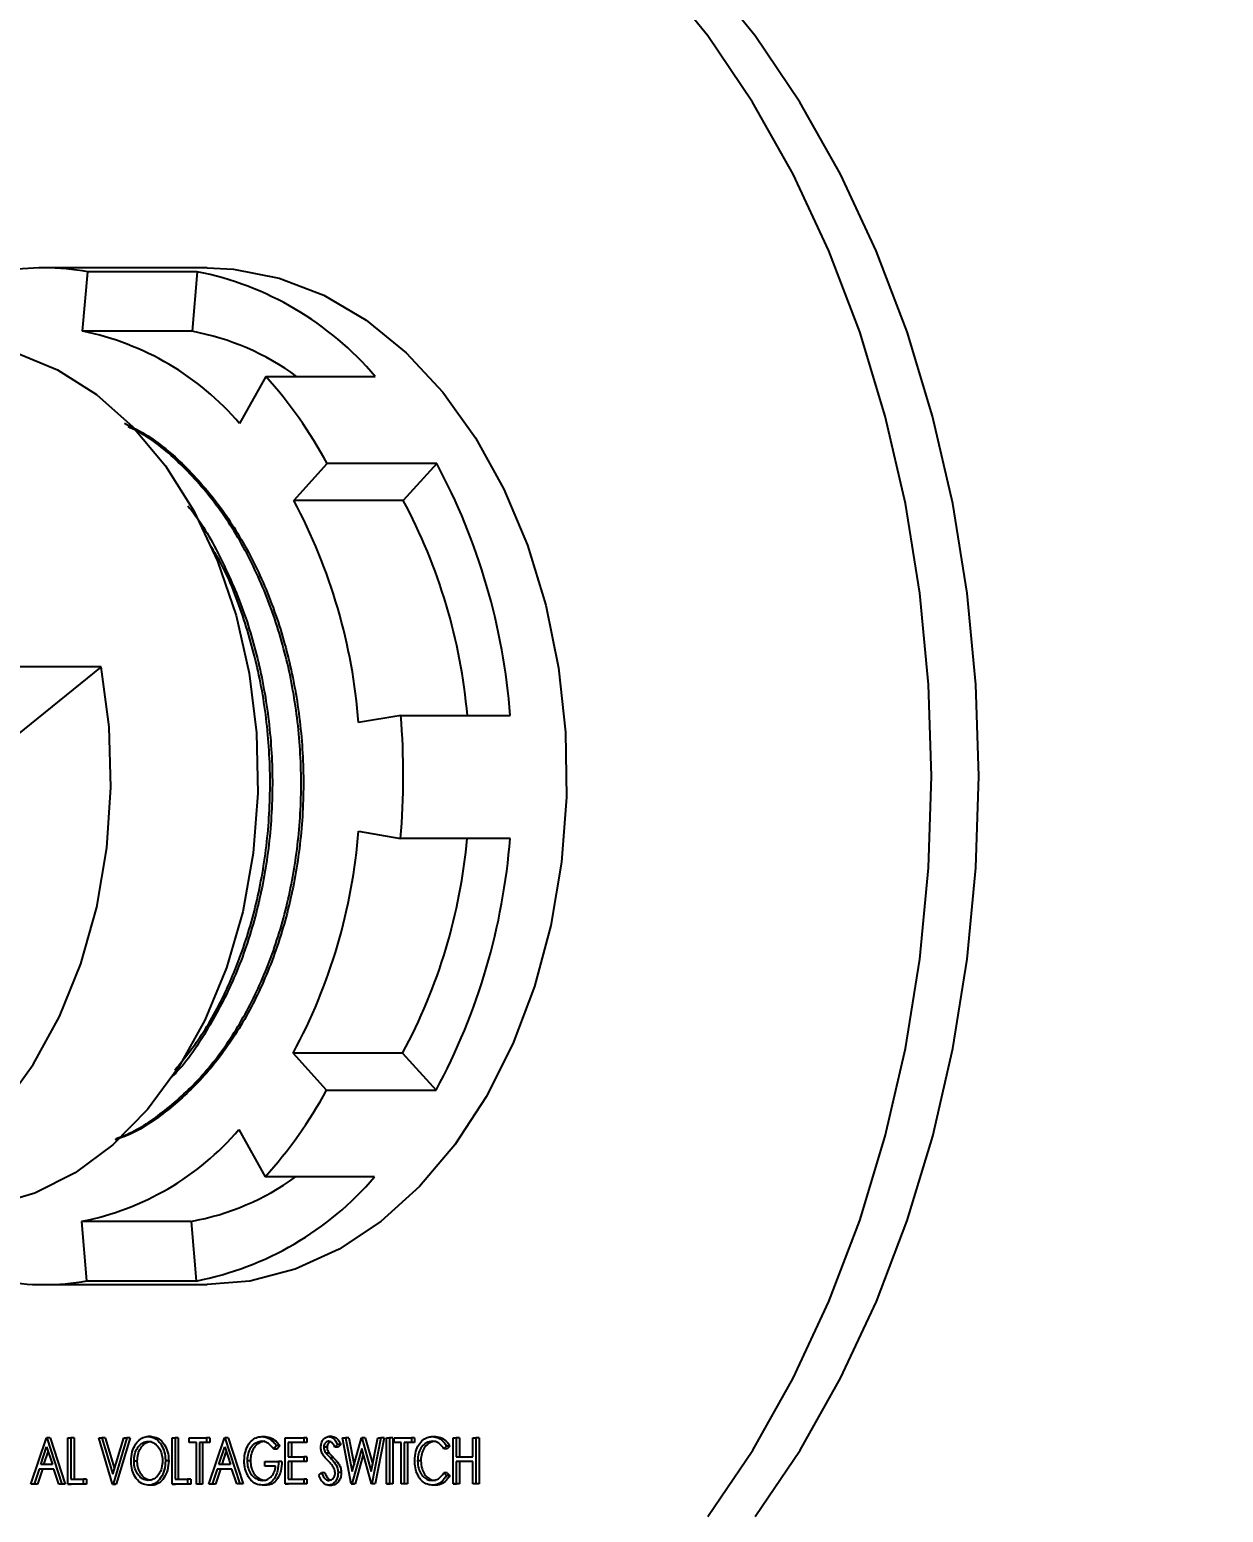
# Model space of a CAD drawing. Header units: millimetres. Extents: x 107291 to 113922, y -130611 to -125922.
# Drawn here: x 110575.2 to 110626.8, y -127298 to -127233.9 of the extents above; entities that cross this region are included whole.
import ezdxf

# ---------------------------------------------------------------- set-up
doc = ezdxf.new("R2010")
doc.units = ezdxf.units.MM
doc.header["$LTSCALE"] = 13
for name, color, linetype in [('几何体', 7, 'Continuous'), ('尺寸', 3, 'Continuous'), ('注释', 2, 'Continuous')]:
    doc.layers.add(name, color=color, linetype=linetype)
doc.styles.add('SLDTEXTSTYLE0', font='')
doc.styles.get("Standard").update_dxf_attribs({"font": 'gbenor.shx', "bigfont": 'gbcbig.shx'})
doc.styles.get('SLDTEXTSTYLE0').set_extended_font_data('汉仪长仿宋体')
doc.dimstyles.new('SLDDIMSTYLE0', dxfattribs={"dimtxt": 50, "dimasz": 40.8, "dimexe": 0, "dimexo": 0.0625, "dimgap": 12.5, "dimtad": 2, "dimdec": 0, "dimrnd": 1e-09, "dimzin": 12, "dimdsep": 46, "dimtxsty": 'SLDTEXTSTYLE0', "dimsah": 1, "dimcen": 0.09, "dimadec": 0, "dimazin": 3, "dimtfac": 1, "dimtdec": 0, "dimtmove": 0, "dimatfit": 0, "dimfxl": 1, "dimfrac": 2, "dimtolj": 1, "dimtzin": 12, "dimarcsym": 0})
doc.dimstyles.new('SLDDIMSTYLE2', dxfattribs={"dimtxt": 0.18, "dimasz": 40.8, "dimexe": 0, "dimexo": 0.0625, "dimgap": 0, "dimtad": 0, "dimtih": 1, "dimtoh": 1, "dimdec": 0, "dimrnd": 1e-09, "dimzin": 0, "dimdsep": 46, "dimtxsty": 'Standard', "dimsah": 1, "dimcen": 0.09, "dimadec": 0, "dimazin": 0, "dimtfac": 40.8, "dimtdec": 0, "dimtofl": 0, "dimtmove": 0, "dimatfit": 3, "dimfxl": 1, "dimfrac": 2, "dimtolj": 1, "dimtzin": 0, "dimarcsym": 0})

# ---------------------------------------------------------------- blocks, each defined once
blk = doc.blocks.new('*D13')
at = {"layer": 'Defpoints', "color": 0, "transparency": 16777216}
for p in [(110402.377, -127104.562), (110714.301, -127104.562), (110787.565, -127792.811)]:
    blk.add_point(p, dxfattribs=at)
at = {"layer": '尺寸', "color": 0, "lineweight": -2, "transparency": 16777216}
for p, q in [((110714.239, -127104.562), (110402.377, -127104.562)), ((110402.377, -127752.011), (110402.377, -127145.362)), ((110787.502, -127792.811), (110402.377, -127792.811))]:
    blk.add_line(p, q, dxfattribs=at)
at = {"layer": '尺寸', "color": 0, "transparency": 16777216}
for points in [[(110395.577, -127145.362), (110409.177, -127145.362), (110402.377, -127104.562)], [(110395.577, -127752.011), (110409.177, -127752.011), (110402.377, -127792.811)]]:
    blk.add_solid(points, dxfattribs=at)
at = {"layer": '尺寸', "color": 0, "transparency": 16777216, "insert": (110339.877, -127398.573), "char_height": 50, "attachment_point": 2, "rotation": 90, "style": 'SLDTEXTSTYLE0'}
blk.add_mtext('\\A1;730', dxfattribs=at)

msp = doc.modelspace()

# ---------------------------------------------------------------- linework, layer by layer
at = {"layer": '几何体'}
for p, q in [((110582.846, -127244.173), (110575.775, -127244.173)), ((110577.452, -127246.919), (110577.677, -127244.338)), ((110582.414, -127244.338), (110577.677, -127244.338)), ((110582.414, -127244.338), (110582.19, -127246.919)), ((110582.19, -127246.919), (110577.452, -127246.919)), ((110585.381, -127248.868), (110584.246, -127250.913)), ((110585.381, -127248.868), (110590.119, -127248.868)), ((110586.588, -127254.235), (110588.037, -127252.635)), ((110592.775, -127252.635), (110588.037, -127252.635)), ((110592.775, -127252.635), (110591.326, -127254.235)), ((110591.326, -127254.235), (110586.588, -127254.235)), ((110578.252, -127261.442), (110571.676, -127261.442)), ((110578.252, -127261.442), (110573.257, -127265.482)), ((110591.22, -127263.543), (110589.395, -127263.853)), ((110591.22, -127263.543), (110595.958, -127263.543)), ((110589.39, -127268.544), (110591.215, -127268.862)), ((110595.953, -127268.862), (110591.215, -127268.862)), ((110588.012, -127279.758), (110586.566, -127278.152)), ((110591.303, -127278.152), (110586.566, -127278.152)), ((110591.303, -127278.152), (110592.749, -127279.758)), ((110588.012, -127279.758), (110592.749, -127279.758)), ((110584.217, -127281.465), (110585.348, -127283.514)), ((110590.086, -127283.514), (110585.348, -127283.514)), ((110577.635, -127288.015), (110577.416, -127285.434)), ((110582.153, -127285.434), (110577.416, -127285.434)), ((110582.153, -127285.434), (110582.373, -127288.015)), ((110575.775, -127288.173), (110582.846, -127288.173)), ((110577.635, -127288.015), (110582.373, -127288.015)), ((110575.216, -127296.802), (110575.887, -127294.801)), ((110575.887, -127294.801), (110575.905, -127294.801)), ((110576.046, -127294.801), (110575.905, -127294.801)), ((110575.905, -127294.801), (110576.558, -127296.801)), ((110576.046, -127294.801), (110576.699, -127296.801)), ((110576.811, -127296.801), (110576.811, -127294.801)), ((110576.811, -127294.801), (110576.938, -127294.801)), ((110576.938, -127294.801), (110576.938, -127296.596)), ((110577.08, -127294.801), (110576.938, -127294.801)), ((110577.08, -127294.801), (110577.08, -127296.596)), ((110578.751, -127296.801), (110578.153, -127294.801)), ((110578.153, -127294.801), (110578.289, -127294.801)), ((110578.289, -127294.801), (110578.76, -127296.377)), ((110578.43, -127294.801), (110578.289, -127294.801)), ((110578.43, -127294.801), (110578.831, -127296.141)), ((110578.76, -127296.377), (110579.232, -127294.801)), ((110579.368, -127294.801), (110578.769, -127296.801)), ((110579.509, -127294.801), (110578.911, -127296.801)), ((110579.232, -127294.801), (110579.368, -127294.801)), ((110579.509, -127294.801), (110579.368, -127294.801)), ((110580.425, -127294.75), (110580.283, -127294.75)), ((110581.326, -127296.801), (110581.326, -127294.801)), ((110581.326, -127294.801), (110581.453, -127294.801)), ((110581.453, -127294.801), (110581.453, -127296.596)), ((110581.594, -127294.801), (110581.453, -127294.801)), ((110581.594, -127294.801), (110581.594, -127296.596)), ((110582.069, -127295.006), (110582.069, -127294.801)), ((110582.069, -127294.801), (110582.813, -127294.801)), ((110582.813, -127294.801), (110582.813, -127295.006)), ((110582.954, -127294.801), (110582.813, -127294.801)), ((110582.921, -127296.801), (110583.592, -127294.8)), ((110582.954, -127294.801), (110582.954, -127295.006)), ((110583.592, -127294.8), (110583.61, -127294.8)), ((110583.61, -127294.8), (110584.263, -127296.8)), ((110583.752, -127294.8), (110583.61, -127294.8)), ((110583.752, -127294.8), (110584.405, -127296.8)), ((110585.205, -127294.749), (110585.346, -127294.749)), ((110586.221, -127296.8), (110586.221, -127294.8)), ((110586.221, -127294.8), (110587.019, -127294.8)), ((110587.019, -127294.8), (110587.019, -127295.005)), ((110587.16, -127294.8), (110587.019, -127294.8)), ((110587.16, -127294.8), (110587.16, -127295.005)), ((110588.252, -127294.749), (110588.111, -127294.749)), ((110589.081, -127296.8), (110588.705, -127294.8)), ((110588.705, -127294.8), (110588.836, -127294.8)), ((110588.836, -127294.8), (110589.113, -127296.266)), ((110588.978, -127294.8), (110588.836, -127294.8)), ((110588.978, -127294.8), (110589.198, -127295.965)), ((110589.113, -127296.266), (110589.525, -127294.8)), ((110589.525, -127294.8), (110589.543, -127294.8)), ((110589.543, -127294.8), (110589.947, -127296.256)), ((110589.685, -127294.8), (110589.543, -127294.8)), ((110589.685, -127294.8), (110590.005, -127295.954)), ((110589.947, -127296.256), (110590.225, -127294.8)), ((110590.355, -127294.8), (110589.974, -127296.8)), ((110590.496, -127294.8), (110590.115, -127296.8)), ((110590.225, -127294.8), (110590.355, -127294.8)), ((110590.496, -127294.8), (110590.355, -127294.8)), ((110590.609, -127296.8), (110590.609, -127294.8)), ((110590.609, -127294.8), (110590.736, -127294.8)), ((110590.736, -127294.8), (110590.736, -127296.8)), ((110590.877, -127294.8), (110590.736, -127294.8)), ((110590.877, -127294.8), (110590.877, -127296.8)), ((110590.935, -127295.005), (110590.935, -127294.799)), ((110590.935, -127294.799), (110591.679, -127294.799)), ((110591.679, -127294.799), (110591.679, -127295.005)), ((110591.82, -127294.799), (110591.679, -127294.799)), ((110591.82, -127294.799), (110591.82, -127295.005)), ((110592.585, -127294.748), (110592.726, -127294.748)), ((110593.492, -127296.799), (110593.492, -127294.799)), ((110593.492, -127294.799), (110593.619, -127294.799)), ((110593.619, -127294.799), (110593.619, -127295.62)), ((110593.76, -127294.799), (110593.619, -127294.799)), ((110593.76, -127294.799), (110593.76, -127295.62)), ((110594.344, -127295.62), (110594.344, -127294.799)), ((110594.344, -127294.799), (110594.471, -127294.799)), ((110594.471, -127294.799), (110594.471, -127296.799)), ((110594.612, -127294.799), (110594.471, -127294.799)), ((110594.612, -127294.799), (110594.612, -127296.799)), ((110575.638, -127295.955), (110575.894, -127295.191)), ((110575.78, -127295.955), (110575.964, -127295.405)), ((110575.894, -127295.191), (110576.144, -127295.955)), ((110582.377, -127295.006), (110582.069, -127295.006)), ((110582.211, -127295.006), (110582.069, -127295.006)), ((110582.377, -127295.006), (110582.211, -127295.006)), ((110582.378, -127296.801), (110582.377, -127295.006)), ((110582.813, -127295.006), (110582.504, -127295.006)), ((110582.504, -127295.006), (110582.504, -127296.801)), ((110582.646, -127295.006), (110582.504, -127295.006)), ((110582.646, -127295.006), (110582.646, -127296.801)), ((110582.954, -127295.006), (110582.646, -127295.006)), ((110582.954, -127295.006), (110582.813, -127295.006)), ((110583.344, -127295.954), (110583.6, -127295.19)), ((110583.485, -127295.954), (110583.67, -127295.404)), ((110583.6, -127295.19), (110583.849, -127295.954)), ((110585.84, -127295.141), (110585.732, -127295.287)), ((110585.873, -127295.287), (110585.732, -127295.287)), ((110585.982, -127295.141), (110585.84, -127295.141)), ((110585.982, -127295.141), (110585.873, -127295.287)), ((110587.019, -127295.005), (110586.348, -127295.005)), ((110586.348, -127295.005), (110586.348, -127295.621)), ((110586.49, -127295.005), (110586.348, -127295.005)), ((110586.49, -127295.005), (110586.49, -127295.621)), ((110587.16, -127295.005), (110586.49, -127295.005)), ((110587.16, -127295.005), (110587.019, -127295.005)), ((110588.031, -127295.207), (110587.889, -127295.207)), ((110588.124, -127295.465), (110587.982, -127295.465)), ((110588.488, -127295.087), (110588.373, -127295.21)), ((110588.514, -127295.21), (110588.373, -127295.21)), ((110588.629, -127295.087), (110588.488, -127295.087)), ((110588.629, -127295.087), (110588.514, -127295.21)), ((110589.53, -127295.27), (110589.1, -127296.8)), ((110589.956, -127296.8), (110589.53, -127295.27)), ((110591.243, -127295.005), (110590.935, -127295.005)), ((110591.077, -127295.005), (110590.935, -127295.005)), ((110591.243, -127295.005), (110591.077, -127295.005)), ((110591.244, -127296.799), (110591.243, -127295.005)), ((110591.679, -127295.005), (110591.37, -127295.005)), ((110591.37, -127295.005), (110591.371, -127296.799)), ((110591.512, -127295.005), (110591.37, -127295.005)), ((110591.512, -127295.005), (110591.512, -127296.799)), ((110591.82, -127295.005), (110591.512, -127295.005)), ((110591.82, -127295.005), (110591.679, -127295.005)), ((110593.202, -127295.166), (110593.091, -127295.286)), ((110593.232, -127295.286), (110593.091, -127295.286)), ((110593.343, -127295.166), (110593.202, -127295.166)), ((110593.343, -127295.166), (110593.232, -127295.286)), ((110576.144, -127295.955), (110575.638, -127295.955)), ((110579.817, -127295.809), (110579.676, -127295.809)), ((110581.177, -127295.8), (110581.036, -127295.8)), ((110583.849, -127295.954), (110583.344, -127295.954)), ((110584.713, -127295.792), (110584.571, -127295.792)), ((110585.333, -127296.031), (110585.333, -127295.826)), ((110585.333, -127295.826), (110585.931, -127295.826)), ((110585.804, -127296.031), (110585.333, -127296.031)), ((110585.474, -127296.031), (110585.333, -127296.031)), ((110585.804, -127296.031), (110585.474, -127296.031)), ((110586.073, -127295.826), (110585.931, -127295.826)), ((110586.348, -127295.621), (110587.019, -127295.621)), ((110587.019, -127295.826), (110586.348, -127295.826)), ((110586.348, -127295.826), (110586.348, -127296.595)), ((110586.49, -127295.826), (110586.348, -127295.826)), ((110586.49, -127295.826), (110586.49, -127296.595)), ((110587.16, -127295.826), (110586.49, -127295.826)), ((110587.019, -127295.621), (110587.019, -127295.826)), ((110587.16, -127295.621), (110587.019, -127295.621)), ((110587.16, -127295.826), (110587.019, -127295.826)), ((110587.16, -127295.621), (110587.16, -127295.826)), ((110588.314, -127295.664), (110588.173, -127295.664)), ((110589.6, -127295.523), (110589.241, -127296.8)), ((110592.092, -127295.801), (110591.951, -127295.801)), ((110593.619, -127295.62), (110594.344, -127295.62)), ((110594.344, -127295.825), (110593.619, -127295.825)), ((110593.619, -127295.825), (110593.619, -127296.799)), ((110593.76, -127295.825), (110593.619, -127295.825)), ((110594.344, -127295.825), (110593.76, -127295.825)), ((110593.76, -127295.825), (110593.76, -127296.799)), ((110594.344, -127296.799), (110594.344, -127295.825)), ((110575.569, -127296.16), (110575.354, -127296.802)), ((110575.711, -127296.16), (110575.496, -127296.802)), ((110576.21, -127296.16), (110575.569, -127296.16)), ((110575.711, -127296.16), (110575.569, -127296.16)), ((110576.21, -127296.16), (110575.711, -127296.16)), ((110576.42, -127296.801), (110576.21, -127296.16)), ((110576.938, -127296.596), (110577.482, -127296.596)), ((110577.482, -127296.596), (110577.482, -127296.801)), ((110577.624, -127296.596), (110577.482, -127296.596)), ((110577.624, -127296.596), (110577.624, -127296.801)), ((110581.453, -127296.596), (110581.997, -127296.596)), ((110581.997, -127296.596), (110581.997, -127296.801)), ((110582.138, -127296.596), (110581.997, -127296.596)), ((110582.138, -127296.596), (110582.138, -127296.801)), ((110583.275, -127296.159), (110583.06, -127296.801)), ((110583.416, -127296.159), (110583.201, -127296.801)), ((110583.916, -127296.159), (110583.275, -127296.159)), ((110583.416, -127296.159), (110583.275, -127296.159)), ((110583.916, -127296.159), (110583.416, -127296.159)), ((110584.125, -127296.8), (110583.916, -127296.159)), ((110586.348, -127296.595), (110587.019, -127296.595)), ((110587.019, -127296.595), (110587.019, -127296.8)), ((110587.16, -127296.595), (110587.019, -127296.595)), ((110587.16, -127296.595), (110587.16, -127296.8)), ((110587.672, -127296.414), (110587.791, -127296.313)), ((110587.933, -127296.313), (110587.791, -127296.313)), ((110588.647, -127296.31), (110588.506, -127296.31)), ((110593.091, -127296.312), (110593.202, -127296.431)), ((110593.232, -127296.312), (110593.091, -127296.312)), ((110593.343, -127296.431), (110593.202, -127296.431)), ((110593.232, -127296.312), (110593.343, -127296.431)), ((110575.354, -127296.802), (110575.216, -127296.802)), ((110575.357, -127296.802), (110575.216, -127296.802)), ((110575.496, -127296.802), (110575.354, -127296.802)), ((110575.496, -127296.802), (110575.357, -127296.802)), ((110576.561, -127296.801), (110576.42, -127296.801)), ((110576.558, -127296.801), (110576.42, -127296.801)), ((110576.699, -127296.801), (110576.558, -127296.801)), ((110576.699, -127296.801), (110576.561, -127296.801)), ((110577.482, -127296.801), (110576.811, -127296.801)), ((110576.811, -127296.801), (110576.953, -127296.801)), ((110577.624, -127296.801), (110576.953, -127296.801)), ((110577.624, -127296.801), (110577.482, -127296.801)), ((110578.769, -127296.801), (110578.751, -127296.801)), ((110578.751, -127296.801), (110578.893, -127296.801)), ((110578.911, -127296.801), (110578.769, -127296.801)), ((110578.911, -127296.801), (110578.893, -127296.801)), ((110580.436, -127296.852), (110580.295, -127296.852)), ((110581.997, -127296.801), (110581.326, -127296.801)), ((110581.326, -127296.801), (110581.467, -127296.801)), ((110582.138, -127296.801), (110581.467, -127296.801)), ((110582.138, -127296.801), (110581.997, -127296.801)), ((110582.504, -127296.801), (110582.378, -127296.801)), ((110582.519, -127296.801), (110582.378, -127296.801)), ((110582.646, -127296.801), (110582.504, -127296.801)), ((110582.646, -127296.801), (110582.519, -127296.801)), ((110583.06, -127296.801), (110582.921, -127296.801)), ((110583.063, -127296.801), (110582.921, -127296.801)), ((110583.201, -127296.801), (110583.06, -127296.801)), ((110583.201, -127296.801), (110583.063, -127296.801)), ((110584.267, -127296.8), (110584.125, -127296.8)), ((110584.263, -127296.8), (110584.125, -127296.8)), ((110584.405, -127296.8), (110584.263, -127296.8)), ((110584.405, -127296.8), (110584.267, -127296.8)), ((110585.372, -127296.852), (110585.231, -127296.852)), ((110587.019, -127296.8), (110586.221, -127296.8)), ((110586.221, -127296.8), (110586.363, -127296.8)), ((110587.16, -127296.8), (110586.363, -127296.8)), ((110587.16, -127296.8), (110587.019, -127296.8)), ((110588.102, -127296.851), (110588.243, -127296.851)), ((110589.1, -127296.8), (110589.081, -127296.8)), ((110589.081, -127296.8), (110589.223, -127296.8)), ((110589.241, -127296.8), (110589.1, -127296.8)), ((110589.241, -127296.8), (110589.223, -127296.8)), ((110589.974, -127296.8), (110589.956, -127296.8)), ((110590.097, -127296.8), (110589.956, -127296.8)), ((110590.115, -127296.8), (110589.974, -127296.8)), ((110590.115, -127296.8), (110590.097, -127296.8)), ((110590.736, -127296.8), (110590.609, -127296.8)), ((110590.609, -127296.8), (110590.75, -127296.8)), ((110590.877, -127296.8), (110590.736, -127296.8)), ((110590.877, -127296.8), (110590.75, -127296.8)), ((110591.371, -127296.799), (110591.244, -127296.799)), ((110591.385, -127296.799), (110591.244, -127296.799)), ((110591.512, -127296.799), (110591.371, -127296.799)), ((110591.512, -127296.799), (110591.385, -127296.799)), ((110592.728, -127296.851), (110592.586, -127296.851)), ((110593.619, -127296.799), (110593.492, -127296.799)), ((110593.492, -127296.799), (110593.633, -127296.799)), ((110593.76, -127296.799), (110593.619, -127296.799)), ((110593.76, -127296.799), (110593.633, -127296.799)), ((110594.485, -127296.799), (110594.344, -127296.799)), ((110594.471, -127296.799), (110594.344, -127296.799)), ((110594.612, -127296.799), (110594.471, -127296.799)), ((110594.612, -127296.799), (110594.485, -127296.799))]:
    msp.add_line(p, q, dxfattribs=at)
at = {"layer": '几何体', "flags": 128}
for points in [[(110604.508, -127298.208), (110606.451, -127295.333), (110608.205, -127292.223), (110609.754, -127288.904), (110611.086, -127285.401), (110612.191, -127281.744), (110613.06, -127277.961), (110613.686, -127274.084), (110614.063, -127270.142), (110614.189, -127266.169), (110614.062, -127262.196), (110613.685, -127258.255), (110613.059, -127254.377), (110612.189, -127250.595), (110611.084, -127246.938), (110609.751, -127243.435), (110608.201, -127240.116), (110606.448, -127237.007), (110604.504, -127234.132), (110602.386, -127231.516)], [(110606.559, -127298.208), (110608.502, -127295.333), (110610.255, -127292.223), (110611.804, -127288.904), (110613.137, -127285.401), (110614.242, -127281.744), (110615.111, -127277.961), (110615.736, -127274.084), (110616.114, -127270.142), (110616.239, -127266.169), (110616.113, -127262.196), (110615.735, -127258.255), (110615.109, -127254.377), (110614.24, -127250.595), (110613.134, -127246.938), (110611.801, -127243.435), (110610.252, -127240.116), (110608.498, -127237.007), (110606.554, -127234.132), (110604.436, -127231.516)], [(110582.846, -127244.173), (110583.988, -127244.232), (110585.963, -127244.619), (110587.886, -127245.36), (110589.727, -127246.442), (110591.454, -127247.848), (110593.041, -127249.555), (110594.46, -127251.535), (110595.688, -127253.756), (110596.705, -127256.18), (110597.495, -127258.768), (110598.044, -127261.478), (110598.344, -127264.265), (110598.389, -127267.084), (110598.179, -127269.887), (110597.718, -127272.63), (110597.012, -127275.266), (110596.073, -127277.753), (110594.918, -127280.05), (110593.564, -127282.119), (110592.034, -127283.927), (110590.353, -127285.442), (110588.549, -127286.642), (110586.651, -127287.505), (110584.691, -127288.018), (110582.846, -127288.173)], [(110571.787, -127247.423), (110572.763, -127247.474), (110574.594, -127247.848), (110576.37, -127248.579), (110578.058, -127249.653), (110579.623, -127251.048), (110581.035, -127252.738), (110582.268, -127254.69), (110583.296, -127256.865), (110584.1, -127259.221), (110584.665, -127261.713), (110584.979, -127264.292), (110585.035, -127266.907), (110584.834, -127269.508), (110584.379, -127272.044), (110583.678, -127274.466), (110582.746, -127276.726), (110581.601, -127278.781), (110580.264, -127280.59), (110578.762, -127282.119), (110577.125, -127283.336), (110575.383, -127284.22), (110573.572, -127284.752), (110571.787, -127284.923)], [(110556.852, -127280.478), (110558.353, -127282.035), (110559.993, -127283.278), (110561.74, -127284.185), (110563.56, -127284.737), (110565.417, -127284.923), (110567.273, -127284.74), (110569.093, -127284.19), (110570.841, -127283.286), (110572.482, -127282.044), (110573.984, -127280.49), (110575.318, -127278.654), (110576.456, -127276.571), (110577.377, -127274.284), (110578.062, -127271.837), (110578.498, -127269.278), (110578.677, -127266.658), (110578.594, -127264.029), (110578.252, -127261.442)]]:
    msp.add_lwpolyline(points, dxfattribs=at)
at = {"layer": '几何体'}
for centre, radius, start, end in [((110575.775, -127255.22), 11.047, 80.08954, 99.69395), ((110579.729, -127257.721), 13.65, 40.43393, 78.65491), ((110575.084, -127258.72), 12.037, 40.43393, 78.65491), ((110580.158, -127257.856), 11.124, 53.89329, 79.47982), ((110570.294, -127262.328), 20.219, 28.64774, 41.73676), ((110568.52, -127265.63), 27.517, 4.3513, 28.18182), ((110565.2, -127265.694), 24.265, 4.3513, 28.18182), ((110569.995, -127265.67), 24.203, 5.04377, 28.19641), ((110560.286, -127266.173), 31.046, 355.03128, 4.86047), ((110565.235, -127266.662), 24.229, 331.68927, 355.544), ((110570.032, -127266.687), 24.164, 331.67422, 354.83528), ((110568.56, -127266.727), 27.476, 331.68927, 355.544), ((110570.338, -127270.049), 20.165, 318.10726, 331.21956), ((110575.098, -127273.651), 12.008, 281.12579, 319.40767), ((110580.169, -127274.516), 11.097, 280.29951, 305.81752), ((110579.745, -127274.654), 13.618, 281.12579, 319.40767), ((110575.775, -127277.126), 11.047, 260.08954, 279.69395)]:
    msp.add_arc(centre, radius, start, end, dxfattribs=at)
for points, knots in [([(110579.263, -127250.895), (110579.603, -127251.067), (110580.559, -127251.552), (110582.005, -127252.808), (110583.53, -127254.589), (110584.829, -127256.736), (110585.846, -127259.126), (110586.571, -127261.739), (110586.973, -127264.454), (110587.049, -127267.243), (110586.795, -127269.977), (110586.214, -127272.627), (110585.337, -127275.071), (110584.172, -127277.281), (110582.775, -127279.165), (110581.154, -127280.666), (110579.824, -127281.575), (110579.018, -127281.851), (110578.842, -127281.912)], [0, 0, 0, 0, 0.036705, 0.103189, 0.1716, 0.238083, 0.306494, 0.372977, 0.441389, 0.507872, 0.576282, 0.642766, 0.711177, 0.77766, 0.846071, 0.912553, 0.980964, 1, 1, 1, 1]), ([(110578.907, -127281.843), (110579.06, -127281.789), (110579.796, -127281.529), (110581.067, -127280.652), (110582.65, -127279.193), (110584.059, -127277.308), (110585.22, -127275.109), (110586.108, -127272.659), (110586.688, -127270.023), (110586.952, -127267.278), (110586.877, -127264.502), (110586.482, -127261.773), (110585.761, -127259.17), (110584.746, -127256.764), (110583.456, -127254.624), (110581.927, -127252.831), (110580.561, -127251.621), (110579.677, -127251.171), (110579.418, -127251.039)], [0, 0, 0, 0, 0.016894, 0.081246, 0.149735, 0.218223, 0.28671, 0.355198, 0.423686, 0.492174, 0.560662, 0.629149, 0.697637, 0.766125, 0.834613, 0.9031, 0.971588, 1, 1, 1, 1]), ([(110582.002, -127254.478), (110582.055, -127254.54), (110582.611, -127255.188), (110583.471, -127256.758), (110584.507, -127259.12), (110585.226, -127261.741), (110585.63, -127264.454), (110585.706, -127267.243), (110585.452, -127269.977), (110584.87, -127272.625), (110583.997, -127275.077), (110582.816, -127277.257), (110581.887, -127278.645), (110581.304, -127279.188), (110581.265, -127279.225)], [0, 0, 0, 0, 0.010237, 0.107092, 0.206756, 0.303612, 0.403277, 0.500132, 0.599796, 0.696652, 0.796317, 0.893172, 0.992836, 1, 1, 1, 1]), ([(110581.442, -127278.897), (110581.867, -127278.369), (110582.768, -127277.248), (110583.87, -127275.116), (110584.758, -127272.685), (110585.344, -127270.036), (110585.606, -127267.304), (110585.537, -127264.516), (110585.145, -127261.795), (110584.413, -127259.194), (110583.676, -127257.3), (110583.102, -127256.378), (110582.971, -127256.167)], [0, 0, 0, 0, 0.095627, 0.203016, 0.31352, 0.420911, 0.531416, 0.638806, 0.74931, 0.8567, 0.967205, 1, 1, 1, 1]), ([(110579.549, -127295.81), (110579.559, -127295.674), (110579.579, -127295.401), (110579.736, -127295.064), (110579.948, -127294.842), (110580.14, -127294.757), (110580.253, -127294.751), (110580.283, -127294.75)], [0, 0, 0, 0, 0.247068, 0.495165, 0.707916, 0.921124, 1, 1, 1, 1]), ([(110580.283, -127294.75), (110580.38, -127294.761), (110580.556, -127294.783), (110580.779, -127294.978), (110580.944, -127295.24), (110581.026, -127295.534), (110581.033, -127295.728), (110581.036, -127295.8)], [0, 0, 0, 0, 0.243298, 0.44705, 0.649971, 0.870186, 1, 1, 1, 1]), ([(110580.425, -127294.75), (110580.521, -127294.761), (110580.698, -127294.783), (110580.921, -127294.978), (110581.085, -127295.24), (110581.168, -127295.534), (110581.175, -127295.728), (110581.177, -127295.8)], [0, 0, 0, 0, 0.243298, 0.44705, 0.649971, 0.870186, 1, 1, 1, 1]), ([(110584.444, -127295.8), (110584.455, -127295.665), (110584.475, -127295.396), (110584.631, -127295.062), (110584.844, -127294.843), (110585.044, -127294.758), (110585.165, -127294.751), (110585.205, -127294.749)], [0, 0, 0, 0, 0.2398808, 0.4804388, 0.6928709, 0.8981438, 1, 1, 1, 1]), ([(110585.205, -127294.749), (110585.301, -127294.761), (110585.493, -127294.785), (110585.703, -127294.962), (110585.807, -127295.098), (110585.84, -127295.141)], [0, 0, 0, 0, 0.402632, 0.807158, 1, 1, 1, 1]), ([(110585.346, -127294.749), (110585.442, -127294.761), (110585.635, -127294.785), (110585.845, -127294.962), (110585.948, -127295.098), (110585.982, -127295.141)], [0, 0, 0, 0, 0.402632, 0.807158, 1, 1, 1, 1]), ([(110587.762, -127295.215), (110587.767, -127295.15), (110587.777, -127295.027), (110587.852, -127294.882), (110587.947, -127294.792), (110588.036, -127294.753), (110588.092, -127294.75), (110588.111, -127294.749)], [0, 0, 0, 0, 0.256161, 0.487493, 0.682925, 0.894712, 1, 1, 1, 1]), ([(110588.111, -127294.749), (110588.159, -127294.756), (110588.253, -127294.77), (110588.385, -127294.898), (110588.451, -127295.019), (110588.488, -127295.087)], [0, 0, 0, 0, 0.308546, 0.60623, 1, 1, 1, 1]), ([(110588.252, -127294.749), (110588.3, -127294.756), (110588.395, -127294.77), (110588.527, -127294.898), (110588.592, -127295.019), (110588.629, -127295.087)], [0, 0, 0, 0, 0.308546, 0.60623, 1, 1, 1, 1]), ([(110591.824, -127295.788), (110591.833, -127295.651), (110591.85, -127295.401), (110591.995, -127295.091), (110592.184, -127294.869), (110592.394, -127294.761), (110592.531, -127294.752), (110592.585, -127294.748)], [0, 0, 0, 0, 0.243498, 0.44707, 0.649938, 0.863591, 1, 1, 1, 1]), ([(110592.585, -127294.748), (110592.68, -127294.76), (110592.857, -127294.782), (110593.071, -127294.949), (110593.162, -127295.101), (110593.202, -127295.166)], [0, 0, 0, 0, 0.40414, 0.744626, 1, 1, 1, 1]), ([(110592.726, -127294.748), (110592.822, -127294.76), (110592.998, -127294.782), (110593.212, -127294.949), (110593.304, -127295.101), (110593.343, -127295.166)], [0, 0, 0, 0, 0.40414, 0.744626, 1, 1, 1, 1]), ([(110579.676, -127295.809), (110579.683, -127295.707), (110579.696, -127295.501), (110579.811, -127295.244), (110579.972, -127295.062), (110580.137, -127294.967), (110580.248, -127294.958), (110580.29, -127294.955)], [0, 0, 0, 0, 0.226264, 0.453906, 0.652886, 0.868791, 1, 1, 1, 1]), ([(110579.817, -127295.809), (110579.824, -127295.707), (110579.838, -127295.501), (110579.953, -127295.244), (110580.114, -127295.062), (110580.279, -127294.967), (110580.389, -127294.958), (110580.431, -127294.955)], [0, 0, 0, 0, 0.226264, 0.453906, 0.652886, 0.868791, 1, 1, 1, 1]), ([(110580.29, -127294.955), (110580.366, -127294.967), (110580.52, -127294.99), (110580.721, -127295.163), (110580.856, -127295.406), (110580.905, -127295.634), (110580.908, -127295.762), (110580.909, -127295.8)], [0, 0, 0, 0, 0.2412914, 0.4827444, 0.7144315, 0.9159453, 1, 1, 1, 1]), ([(110585.201, -127294.954), (110585.123, -127294.966), (110584.967, -127294.989), (110584.764, -127295.161), (110584.627, -127295.408), (110584.575, -127295.633), (110584.572, -127295.759), (110584.571, -127295.792)], [0, 0, 0, 0, 0.243854, 0.487875, 0.720271, 0.928049, 1, 1, 1, 1]), ([(110585.342, -127294.954), (110585.264, -127294.966), (110585.109, -127294.989), (110584.905, -127295.161), (110584.769, -127295.408), (110584.717, -127295.633), (110584.714, -127295.759), (110584.713, -127295.792)], [0, 0, 0, 0, 0.243854, 0.487875, 0.720271, 0.928049, 1, 1, 1, 1]), ([(110585.732, -127295.287), (110585.658, -127295.201), (110585.544, -127295.07), (110585.356, -127294.972), (110585.253, -127294.96), (110585.201, -127294.954)], [0, 0, 0, 0, 0.481435, 0.734946, 1, 1, 1, 1]), ([(110587.841, -127295.52), (110587.828, -127295.493), (110587.791, -127295.421), (110587.765, -127295.314), (110587.763, -127295.237), (110587.762, -127295.215)], [0, 0, 0, 0, 0.303707, 0.803035, 1, 1, 1, 1]), ([(110588.097, -127294.954), (110588.064, -127294.958), (110588.009, -127294.965), (110587.943, -127295.025), (110587.902, -127295.097), (110587.891, -127295.164), (110587.89, -127295.199), (110587.889, -127295.207)], [0, 0, 0, 0, 0.316945, 0.534718, 0.753051, 0.945214, 1, 1, 1, 1]), ([(110587.889, -127295.207), (110587.892, -127295.241), (110587.896, -127295.311), (110587.935, -127295.398), (110587.968, -127295.444), (110587.982, -127295.465)], [0, 0, 0, 0, 0.339169, 0.701798, 1, 1, 1, 1]), ([(110587.982, -127295.465), (110588.001, -127295.486), (110588.038, -127295.528), (110588.102, -127295.593), (110588.147, -127295.638), (110588.173, -127295.664)], [0, 0, 0, 0, 0.299399, 0.598288, 1, 1, 1, 1]), ([(110588.168, -127294.972), (110588.159, -127294.974), (110588.129, -127294.98), (110588.085, -127295.027), (110588.044, -127295.097), (110588.032, -127295.164), (110588.031, -127295.199), (110588.031, -127295.207)], [0, 0, 0, 0, 0.1071796, 0.3918298, 0.6772137, 0.9283886, 1, 1, 1, 1]), ([(110588.031, -127295.207), (110588.033, -127295.241), (110588.038, -127295.311), (110588.076, -127295.398), (110588.109, -127295.444), (110588.124, -127295.465)], [0, 0, 0, 0, 0.339169, 0.701798, 1, 1, 1, 1]), ([(110588.373, -127295.21), (110588.34, -127295.152), (110588.29, -127295.061), (110588.196, -127294.972), (110588.134, -127294.956), (110588.101, -127294.954), (110588.097, -127294.954)], [0, 0, 0, 0, 0.456702, 0.710132, 0.964707, 1, 1, 1, 1]), ([(110588.124, -127295.465), (110588.142, -127295.486), (110588.179, -127295.528), (110588.243, -127295.593), (110588.288, -127295.638), (110588.314, -127295.664)], [0, 0, 0, 0, 0.299399, 0.598288, 1, 1, 1, 1]), ([(110592.577, -127294.953), (110592.496, -127294.965), (110592.334, -127294.988), (110592.13, -127295.17), (110591.999, -127295.417), (110591.954, -127295.64), (110591.952, -127295.765), (110591.951, -127295.801)], [0, 0, 0, 0, 0.250462, 0.501972, 0.725008, 0.918829, 1, 1, 1, 1]), ([(110592.718, -127294.953), (110592.637, -127294.965), (110592.475, -127294.988), (110592.271, -127295.17), (110592.141, -127295.417), (110592.096, -127295.64), (110592.093, -127295.765), (110592.092, -127295.801)], [0, 0, 0, 0, 0.250462, 0.501972, 0.725008, 0.918829, 1, 1, 1, 1]), ([(110593.091, -127295.286), (110593.035, -127295.208), (110592.924, -127295.051), (110592.732, -127294.963), (110592.615, -127294.955), (110592.577, -127294.953)], [0, 0, 0, 0, 0.3999988, 0.8010892, 1, 1, 1, 1]), ([(110580.295, -127296.852), (110580.198, -127296.839), (110580.005, -127296.814), (110579.771, -127296.584), (110579.611, -127296.286), (110579.554, -127296.013), (110579.55, -127295.852), (110579.549, -127295.81)], [0, 0, 0, 0, 0.24635, 0.495014, 0.7063322, 0.9220131, 1, 1, 1, 1]), ([(110580.29, -127296.647), (110580.205, -127296.635), (110580.049, -127296.612), (110579.859, -127296.429), (110579.728, -127296.198), (110579.68, -127295.973), (110579.677, -127295.844), (110579.676, -127295.809)], [0, 0, 0, 0, 0.266335, 0.488502, 0.710412, 0.92128, 1, 1, 1, 1]), ([(110580.431, -127296.647), (110580.346, -127296.635), (110580.191, -127296.612), (110580, -127296.429), (110579.869, -127296.198), (110579.821, -127295.973), (110579.818, -127295.844), (110579.817, -127295.809)], [0, 0, 0, 0, 0.266335, 0.488502, 0.710412, 0.92128, 1, 1, 1, 1]), ([(110580.909, -127295.8), (110580.902, -127295.906), (110580.887, -127296.119), (110580.765, -127296.381), (110580.597, -127296.556), (110580.434, -127296.637), (110580.328, -127296.644), (110580.29, -127296.647)], [0, 0, 0, 0, 0.233796, 0.468773, 0.669551, 0.879461, 1, 1, 1, 1]), ([(110581.036, -127295.8), (110581.027, -127295.936), (110581.008, -127296.21), (110580.844, -127296.54), (110580.634, -127296.765), (110580.44, -127296.846), (110580.326, -127296.851), (110580.295, -127296.852)], [0, 0, 0, 0, 0.246027, 0.494272, 0.705544, 0.919323, 1, 1, 1, 1]), ([(110581.177, -127295.8), (110581.168, -127295.936), (110581.149, -127296.21), (110580.986, -127296.54), (110580.775, -127296.765), (110580.582, -127296.846), (110580.467, -127296.851), (110580.436, -127296.852)], [0, 0, 0, 0, 0.246027, 0.494272, 0.705544, 0.919323, 1, 1, 1, 1]), ([(110584.618, -127296.473), (110584.589, -127296.42), (110584.513, -127296.278), (110584.453, -127296.042), (110584.447, -127295.865), (110584.444, -127295.8)], [0, 0, 0, 0, 0.274339, 0.729803, 1, 1, 1, 1]), ([(110584.571, -127295.792), (110584.579, -127295.887), (110584.594, -127296.077), (110584.703, -127296.328), (110584.86, -127296.515), (110585.048, -127296.628), (110585.179, -127296.64), (110585.242, -127296.646)], [0, 0, 0, 0, 0.2022843, 0.4021644, 0.6059356, 0.8130163, 1, 1, 1, 1]), ([(110584.713, -127295.792), (110584.72, -127295.887), (110584.735, -127296.077), (110584.845, -127296.328), (110585.002, -127296.515), (110585.189, -127296.628), (110585.321, -127296.64), (110585.383, -127296.646)], [0, 0, 0, 0, 0.202284, 0.402164, 0.605936, 0.813016, 1, 1, 1, 1]), ([(110585.931, -127295.826), (110585.924, -127295.961), (110585.912, -127296.201), (110585.796, -127296.509), (110585.634, -127296.719), (110585.435, -127296.836), (110585.298, -127296.846), (110585.231, -127296.852)], [0, 0, 0, 0, 0.25154, 0.44425, 0.637186, 0.823552, 1, 1, 1, 1]), ([(110585.242, -127296.646), (110585.319, -127296.637), (110585.459, -127296.621), (110585.635, -127296.477), (110585.761, -127296.28), (110585.79, -127296.112), (110585.804, -127296.031)], [0, 0, 0, 0, 0.296662, 0.534585, 0.773266, 1, 1, 1, 1]), ([(110586.073, -127295.826), (110586.066, -127295.961), (110586.053, -127296.201), (110585.937, -127296.509), (110585.775, -127296.719), (110585.576, -127296.836), (110585.439, -127296.846), (110585.372, -127296.852)], [0, 0, 0, 0, 0.25154, 0.44425, 0.637186, 0.823552, 1, 1, 1, 1]), ([(110588.073, -127295.792), (110588.033, -127295.75), (110587.972, -127295.687), (110587.893, -127295.598), (110587.859, -127295.546), (110587.841, -127295.52)], [0, 0, 0, 0, 0.4978, 0.747957, 1, 1, 1, 1]), ([(110588.328, -127296.111), (110588.299, -127296.065), (110588.247, -127295.981), (110588.159, -127295.88), (110588.102, -127295.821), (110588.073, -127295.792)], [0, 0, 0, 0, 0.381462, 0.690074, 1, 1, 1, 1]), ([(110588.173, -127295.664), (110588.249, -127295.745), (110588.364, -127295.865), (110588.476, -127296.085), (110588.503, -127296.226), (110588.506, -127296.302), (110588.506, -127296.31)], [0, 0, 0, 0, 0.484584, 0.726544, 0.970673, 1, 1, 1, 1]), ([(110588.314, -127295.664), (110588.39, -127295.745), (110588.505, -127295.865), (110588.618, -127296.085), (110588.644, -127296.226), (110588.647, -127296.302), (110588.647, -127296.31)], [0, 0, 0, 0, 0.484584, 0.726544, 0.970673, 1, 1, 1, 1]), ([(110588.379, -127296.307), (110588.376, -127296.273), (110588.372, -127296.221), (110588.35, -127296.157), (110588.336, -127296.126), (110588.328, -127296.111)], [0, 0, 0, 0, 0.475462, 0.734983, 1, 1, 1, 1]), ([(110592.003, -127296.501), (110591.974, -127296.448), (110591.897, -127296.305), (110591.834, -127296.055), (110591.827, -127295.865), (110591.824, -127295.788)], [0, 0, 0, 0, 0.259809, 0.699393, 1, 1, 1, 1]), ([(110591.951, -127295.801), (110591.959, -127295.919), (110591.974, -127296.129), (110592.1, -127296.38), (110592.258, -127296.553), (110592.429, -127296.636), (110592.542, -127296.643), (110592.586, -127296.645)], [0, 0, 0, 0, 0.2538604, 0.4534014, 0.6521118, 0.8644699, 1, 1, 1, 1]), ([(110592.092, -127295.801), (110592.101, -127295.919), (110592.116, -127296.129), (110592.242, -127296.38), (110592.399, -127296.553), (110592.571, -127296.636), (110592.683, -127296.643), (110592.727, -127296.645)], [0, 0, 0, 0, 0.25386, 0.453401, 0.652112, 0.86447, 1, 1, 1, 1]), ([(110585.231, -127296.852), (110585.135, -127296.841), (110584.959, -127296.822), (110584.748, -127296.667), (110584.655, -127296.529), (110584.618, -127296.473)], [0, 0, 0, 0, 0.414227, 0.764437, 1, 1, 1, 1]), ([(110588.102, -127296.851), (110588.054, -127296.845), (110587.955, -127296.832), (110587.809, -127296.706), (110587.725, -127296.548), (110587.682, -127296.44), (110587.672, -127296.414)], [0, 0, 0, 0, 0.256326, 0.530665, 0.885557, 1, 1, 1, 1]), ([(110587.791, -127296.313), (110587.815, -127296.366), (110587.861, -127296.472), (110587.952, -127296.59), (110588.039, -127296.641), (110588.087, -127296.645), (110588.102, -127296.646)], [0, 0, 0, 0, 0.32381, 0.650667, 0.888466, 1, 1, 1, 1]), ([(110587.933, -127296.313), (110587.956, -127296.365), (110588.003, -127296.471), (110588.085, -127296.587), (110588.15, -127296.617), (110588.173, -127296.627)], [0, 0, 0, 0, 0.393853, 0.791412, 1, 1, 1, 1]), ([(110588.102, -127296.646), (110588.143, -127296.64), (110588.215, -127296.629), (110588.3, -127296.556), (110588.353, -127296.465), (110588.376, -127296.378), (110588.378, -127296.325), (110588.379, -127296.307)], [0, 0, 0, 0, 0.302156, 0.527919, 0.71833, 0.908602, 1, 1, 1, 1]), ([(110588.506, -127296.31), (110588.501, -127296.376), (110588.492, -127296.502), (110588.416, -127296.66), (110588.315, -127296.784), (110588.202, -127296.845), (110588.128, -127296.849), (110588.102, -127296.851)], [0, 0, 0, 0, 0.225043, 0.431609, 0.638558, 0.872409, 1, 1, 1, 1]), ([(110588.647, -127296.31), (110588.642, -127296.376), (110588.633, -127296.502), (110588.558, -127296.66), (110588.456, -127296.784), (110588.344, -127296.845), (110588.269, -127296.849), (110588.243, -127296.851)], [0, 0, 0, 0, 0.2250426, 0.431609, 0.6385581, 0.8724088, 1, 1, 1, 1]), ([(110592.586, -127296.851), (110592.491, -127296.84), (110592.318, -127296.822), (110592.12, -127296.672), (110592.035, -127296.547), (110592.003, -127296.501)], [0, 0, 0, 0, 0.4382571, 0.7902299, 1, 1, 1, 1]), ([(110592.586, -127296.645), (110592.676, -127296.632), (110592.84, -127296.607), (110593.003, -127296.447), (110593.072, -127296.341), (110593.091, -127296.312)], [0, 0, 0, 0, 0.46653, 0.854395, 1, 1, 1, 1]), ([(110593.202, -127296.431), (110593.139, -127296.526), (110593.014, -127296.718), (110592.783, -127296.837), (110592.639, -127296.847), (110592.586, -127296.851)], [0, 0, 0, 0, 0.387197, 0.775569, 1, 1, 1, 1]), ([(110593.343, -127296.431), (110593.28, -127296.526), (110593.155, -127296.718), (110592.925, -127296.837), (110592.781, -127296.847), (110592.728, -127296.851)], [0, 0, 0, 0, 0.387197, 0.775568, 1, 1, 1, 1])]:
    msp.add_open_spline(points, degree=3, knots=knots, dxfattribs=at)

# ---------------------------------------------------------------- dimensions: what is measured, and where the dimension line sits
at = {"layer": '尺寸'}
dim = msp.add_linear_dim(base=(110402.377, -127104.562), p1=(110787.565, -127792.811), p2=(110714.301, -127104.562), angle=90, text='730', dimstyle='SLDDIMSTYLE0', dxfattribs=at)
dim.commit()
dim.dimension.update_dxf_attribs({"geometry": '*D13', "text_midpoint": (110402.377, -127398.573), "dimtype": 160})

# ---------------------------------------------------------------- leaders
at = {"layer": '注释'}
msp.add_leader([(111010.5, -127826.173), (110190.911, -126393.986)], dimstyle='SLDDIMSTYLE2', dxfattribs=at)

doc.saveas('drawing.dxf')
